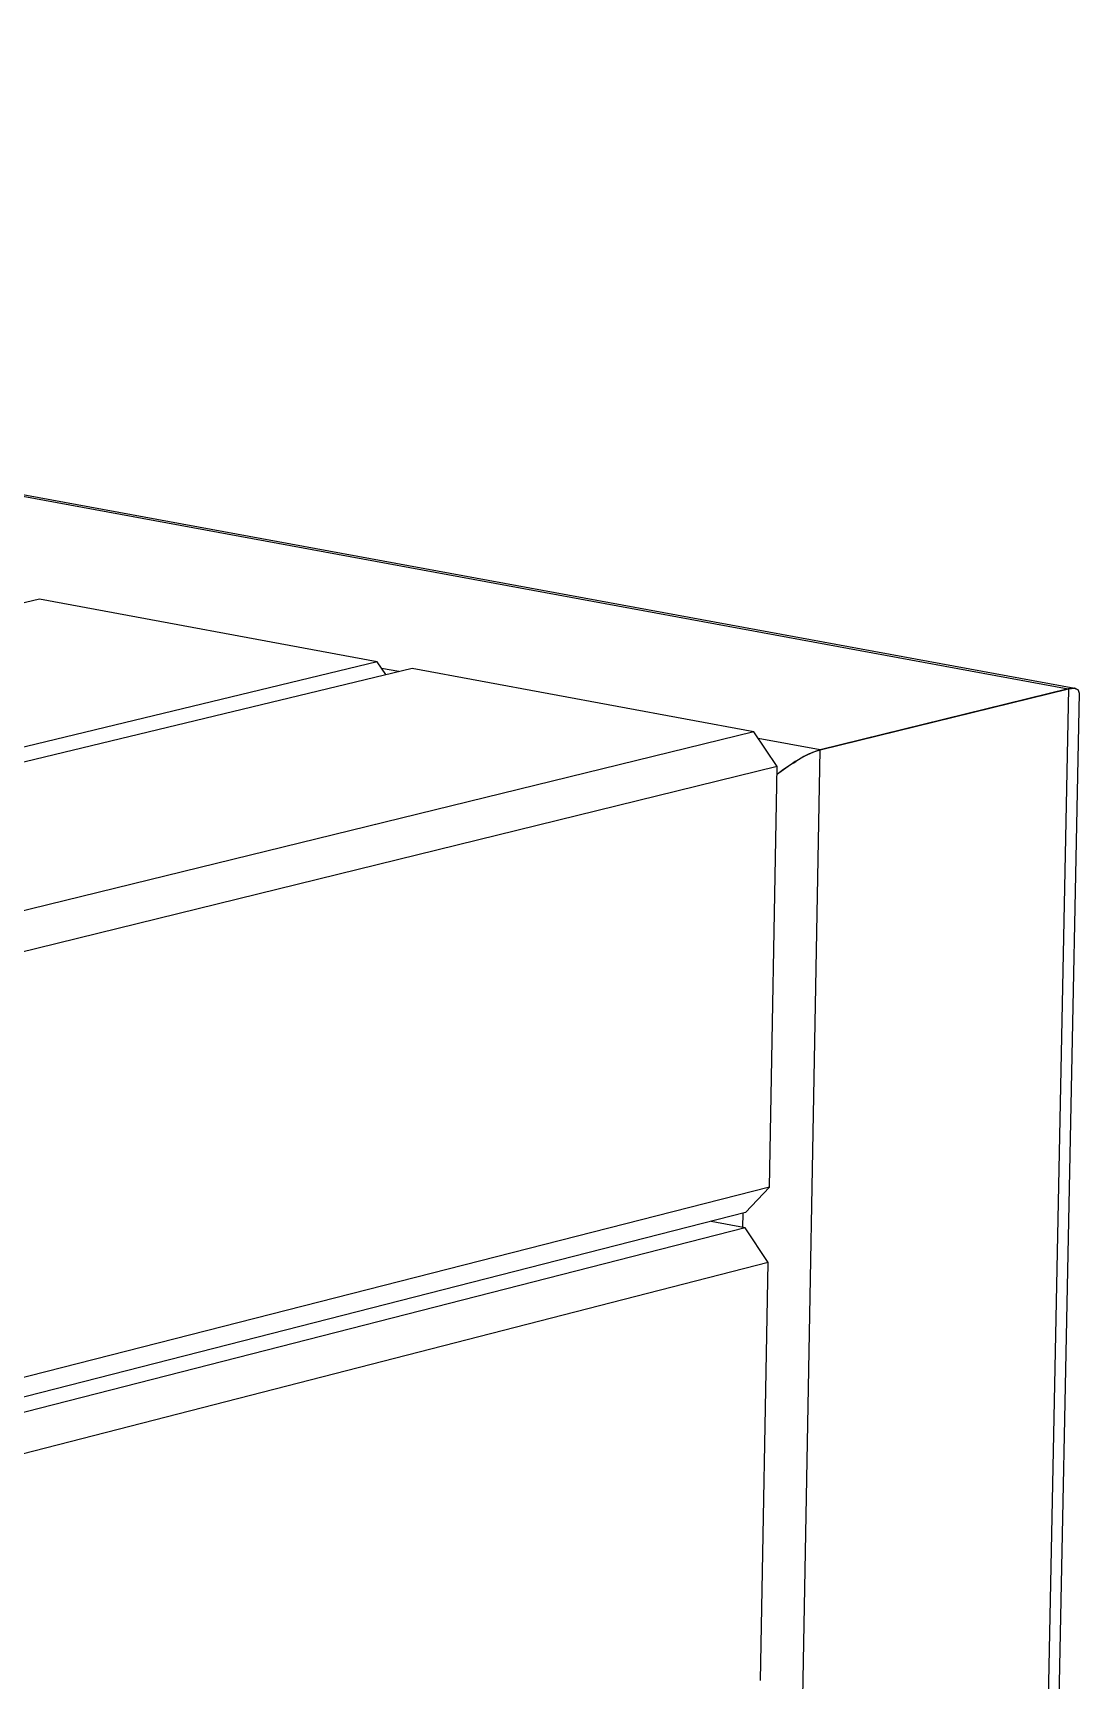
# Model space of a CAD drawing. Header units: millimetres. Extents: x 0 to 4030, y -54 to 2762.
# Drawn here: x 1266.2 to 1336, y 891.6 to 1001.5 of the extents above; entities that cross this region are included whole.
import ezdxf

# ---------------------------------------------------------------- set-up
doc = ezdxf.new("R2010")
doc.units = ezdxf.units.MM
doc.header["$MEASUREMENT"] = 0
doc.layers.add('Utwórz2D linie widoczne', color=7, linetype='Continuous', true_color=0x000000)

msp = doc.modelspace()

# ---------------------------------------------------------------- linework, layer by layer
at = {"layer": 'Utwórz2D linie widoczne'}
for p, q in [((1097.53, 1001.5), (1335.25, 957.75)), ((1098.17, 1001.49), (1335.69, 957.78)), ((1266.62, 963.73), (1148.16, 935.49)), ((1289.15, 959.54), (1266.62, 963.73)), ((1289.15, 959.54), (1170.85, 930.98)), ((1289.72, 958.69), (1289.15, 959.54)), ((1291.47, 959.11), (1173.19, 930.51)), ((1290.59, 958.9), (1289.43, 959.11)), ((1314.28, 954.87), (1291.47, 959.11)), ((1335.25, 957.75), (1318.7, 953.68)), ((1318.7, 953.67), (1335.26, 957.74)), ((1335.26, 957.74), (1319.97, 188.42)), ((1335.97, 957.45), (1320.66, 189.83)), ((1335.67, 957.79), (1335.25, 957.75)), ((1335.26, 957.74), (1335.69, 957.78)), ((1335.67, 957.79), (1335.91, 957.67)), ((1335.9, 957.68), (1335.69, 957.78)), ((1335.91, 957.67), (1335.91, 957.67)), ((1335.91, 957.67), (1335.91, 957.66)), ((1335.91, 957.66), (1335.92, 957.66)), ((1335.93, 957.64), (1335.92, 957.66)), ((1335.94, 957.62), (1335.94, 957.63)), ((1335.94, 957.61), (1335.94, 957.62)), ((1335.95, 957.6), (1335.94, 957.61)), ((1335.95, 957.59), (1335.95, 957.6)), ((1335.96, 957.58), (1335.95, 957.59)), ((1335.96, 957.57), (1335.96, 957.58)), ((1335.96, 957.56), (1335.96, 957.57)), ((1335.96, 957.55), (1335.96, 957.56)), ((1335.97, 957.53), (1335.96, 957.55)), ((1335.97, 957.52), (1335.97, 957.53)), ((1335.97, 957.51), (1335.97, 957.52)), ((1335.97, 957.5), (1335.97, 957.51)), ((1335.97, 957.49), (1335.97, 957.5)), ((1335.97, 957.48), (1335.97, 957.49)), ((1335.97, 957.48), (1335.97, 957.45)), ((1314.28, 954.87), (1196.19, 925.94)), ((1315.83, 952.57), (1314.28, 954.87)), ((1318.7, 953.68), (1314.57, 954.44)), ((1304.54, 180.72), (1318.7, 953.67)), ((1316.57, 952.59), (1316.89, 952.8)), ((1316.9, 952.79), (1316.58, 952.58)), ((1317.07, 952.91), (1316.89, 952.8)), ((1316.9, 952.79), (1317.07, 952.9)), ((1317.07, 952.91), (1317.25, 953.02)), ((1317.25, 953.01), (1317.07, 952.9)), ((1317.25, 953.02), (1317.43, 953.13)), ((1317.44, 953.12), (1317.25, 953.01)), ((1317.43, 953.13), (1317.62, 953.23)), ((1317.62, 953.22), (1317.44, 953.12)), ((1317.62, 953.23), (1317.81, 953.33)), ((1317.81, 953.32), (1317.62, 953.22)), ((1317.81, 953.33), (1318, 953.42)), ((1318.01, 953.41), (1317.81, 953.32)), ((1318, 953.42), (1318.2, 953.5)), ((1318.2, 953.49), (1318.01, 953.41)), ((1318.2, 953.5), (1318.4, 953.58)), ((1318.4, 953.57), (1318.2, 953.49)), ((1318.4, 953.58), (1318.6, 953.65)), ((1318.6, 953.64), (1318.4, 953.57)), ((1318.65, 953.66), (1318.6, 953.65)), ((1318.6, 953.64), (1318.65, 953.66)), ((1318.7, 953.68), (1318.65, 953.66)), ((1318.65, 953.66), (1318.7, 953.67)), ((1315.83, 952.57), (1197.77, 923.54)), ((1315.32, 924.5), (1315.83, 952.57)), ((1315.82, 952.04), (1315.9, 952.1)), ((1315.91, 952.1), (1315.82, 952.03)), ((1315.95, 952.14), (1315.9, 952.1)), ((1315.91, 952.1), (1315.96, 952.13)), ((1315.95, 952.14), (1316.26, 952.36)), ((1316.26, 952.36), (1315.96, 952.13)), ((1316.26, 952.36), (1316.57, 952.59)), ((1316.58, 952.58), (1316.26, 952.36)), ((1315.32, 924.5), (1197.57, 894.46)), ((1313.71, 922.81), (1315.32, 924.5)), ((1313.71, 922.81), (1195.97, 892.71)), ((1313.69, 921.78), (1311.43, 922.22)), ((1313.54, 922.76), (1313.52, 921.82)), ((1313.69, 921.78), (1195.96, 891.65)), ((1315.23, 919.48), (1313.69, 921.78)), ((1315.23, 919.48), (1197.54, 889.25)), ((1314.73, 891.59), (1315.23, 919.48))]:
    msp.add_line(p, q, dxfattribs=at)

doc.saveas('drawing.dxf')
